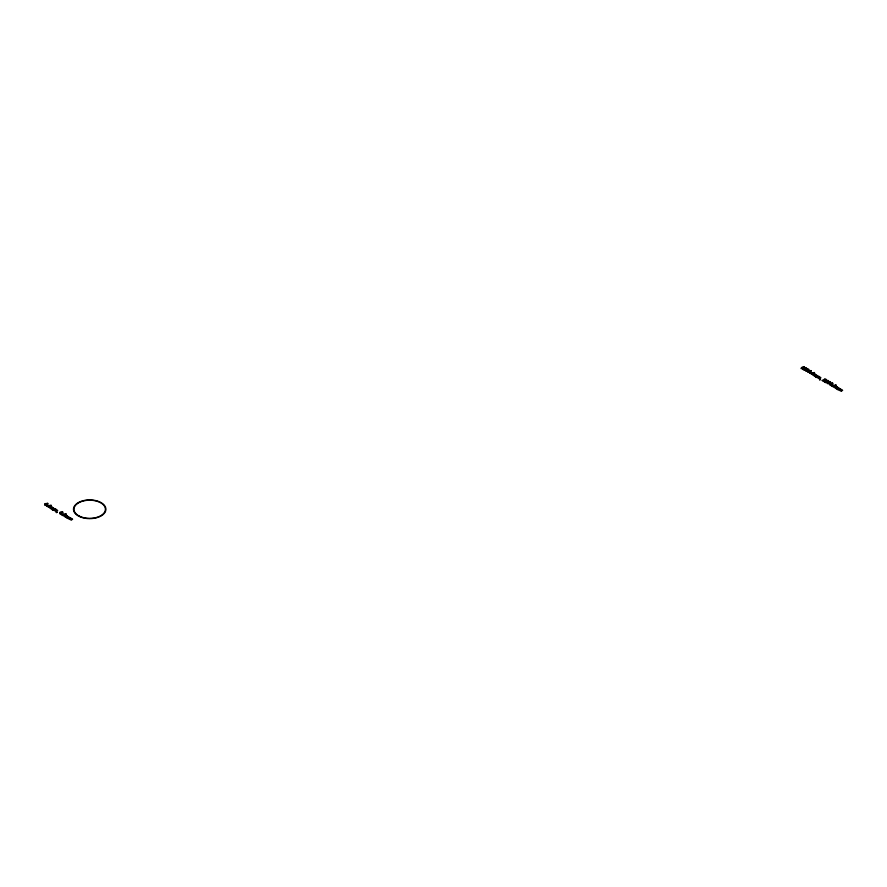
<?xml version="1.0" encoding="UTF-8"?>
<svg xmlns="http://www.w3.org/2000/svg" width="887" height="887" viewBox="0 0 887 887"><rect width="100%" height="100%" fill="white"/><g stroke="black" fill="none" stroke-linecap="round" stroke-linejoin="round"><path stroke-width="1.33" d="M837.04 386.754C833.791 389.825 834.545 386.1 837.04 386.743M804.442 366.808C802.048 365.655 798.045 371.509 804.476 366.819M67.745 518.396L69.131 517.143L66.702 515.813M67.833 518.44L70.55 517.631L68.887 518.995L66.747 517.82L68.532 516.733L66.547 517.698L65.527 517.11L67.423 516.345L66.569 515.912M816.029 376.997L817.415 375.744L814.987 374.414M816.118 377.042L818.834 376.232L817.115 377.629L815.042 376.421L816.816 375.334L814.831 376.299L813.811 375.711L815.707 374.946L814.854 374.514M837.749 389.537L840.554 388.772L838.836 390.158L836.751 388.961L838.525 387.874L836.541 388.839L835.532 388.251L837.428 387.486L836.574 387.054M818.368 376.543C819.355 377.297 816.018 379.181 819.943 377.252C819.544 378.25 817.958 379.891 820.93 377.773L818.501 376.443M840.089 389.083C841.109 389.803 837.727 391.721 841.663 389.792C841.308 390.757 839.679 392.431 842.65 390.313L840.222 388.983M51.634 507.286C53.985 507.619 48.973 509.06 51.49 508.828C56.69 506.776 48.929 509.925 53.896 510.402C59.828 505.468 48.796 512.808 54.196 508.517L51.768 507.187M55.149 509.315C56.136 510.08 52.788 511.954 56.724 510.025C56.324 511.023 54.739 512.664 57.71 510.546L55.282 509.216M70.084 517.941C71.071 518.695 67.734 520.58 71.659 518.651C71.315 519.616 69.674 521.29 72.645 519.172L70.217 517.842M836.707 386.954L838.947 387.841L837.805 389.504M44.849 504.437L45.625 505.113L47.643 503.417L44.849 504.437M48.242 506.388L49.007 507.076L51.025 505.368L48.242 506.388M59.784 513.063L60.56 513.739L62.578 512.043L59.784 513.063M63.177 515.014L63.953 515.702L65.96 513.994L63.177 515.014M805.817 370.356L806.582 371.032L808.6 369.336L805.817 370.356M808.068 371.664L808.844 372.34L810.862 370.644L808.068 371.664M811.461 373.615L812.237 374.303L814.244 372.595L811.461 373.615M827.527 382.896L828.303 383.572L830.321 381.876L827.527 382.896M829.788 384.193L830.554 384.88L832.571 383.184L829.788 384.193M833.181 386.155L833.946 386.832L835.964 385.135L833.181 386.155M57.223 512.342L56.291 512.52L57.223 512.342M820.442 379.569L819.51 379.747L820.442 379.569M47.211 506.1L46.501 506.1L47.211 506.1M62.145 514.726L61.436 514.726L62.145 514.726M810.43 373.327L809.72 373.327L810.43 373.327M832.139 385.867L831.429 385.867L832.139 385.867M806.848 368.449L803.289 369.236L805.119 369.99L804.254 370.201L802.491 369.18L805.928 368.804C807.225 367.506 802.968 368.271 805.718 367.75L806.848 368.449M826.307 379.68L822.737 380.468L824.577 381.222L823.713 381.432L821.95 380.412L825.387 380.035C825.786 378.749 822.537 379.17 825.941 379.204L826.307 379.68M828.569 380.989L824.999 381.776L826.839 382.519L825.974 382.74L824.211 381.72L827.649 381.332C828.048 380.057 824.799 380.468 828.203 380.501L828.569 380.989M45.193 503.65L44.672 505.124L46.29 505.213L48.02 504.115L47.765 503.35L45.193 503.65M48.585 505.601L48.064 507.076L49.683 507.176L51.413 506.078L51.158 505.313L48.585 505.601M60.128 512.265L59.606 513.739L61.236 513.839L62.966 512.741L62.7 511.976L60.128 512.265M63.52 514.227L62.999 515.702L64.618 515.79L66.348 514.693L66.093 513.939L63.52 514.227M806.161 369.569L805.629 371.043L807.259 371.132L808.988 370.034L808.733 369.28L806.161 369.569M808.423 370.866L807.891 372.34L809.521 372.44L811.25 371.343L810.995 370.578L808.423 370.866M811.805 372.828L811.283 374.303L812.902 374.392L814.632 373.294L814.377 372.54L811.805 372.828M827.87 382.109L827.349 383.583L828.968 383.672L830.698 382.574L830.443 381.809L827.87 382.109M830.132 383.406L829.611 384.88L831.23 384.98L832.96 383.883L832.705 383.117L830.132 383.406M833.525 385.368L832.993 386.843L834.623 386.932L836.352 385.834L836.097 385.069L833.525 385.368M50.426 507.985C47.333 508.694 54.828 505.025 50.426 507.985M65.361 516.611C62.212 517.387 69.785 513.628 65.361 516.611M813.645 375.212C810.485 375.988 818.08 372.23 813.645 375.212M79.409 516.156A15.722 9.081 0 0 0 105.132 510.979A15.722 9.081 0 0 0 84.52 500.7A15.722 9.081 0 0 0 79.409 516.156M79.076 516.367A16.232 9.369 0 0 0 105.631 511.034A16.232 9.369 0 0 0 84.354 500.434A16.232 9.369 0 0 0 79.076 516.367"/></g></svg>
